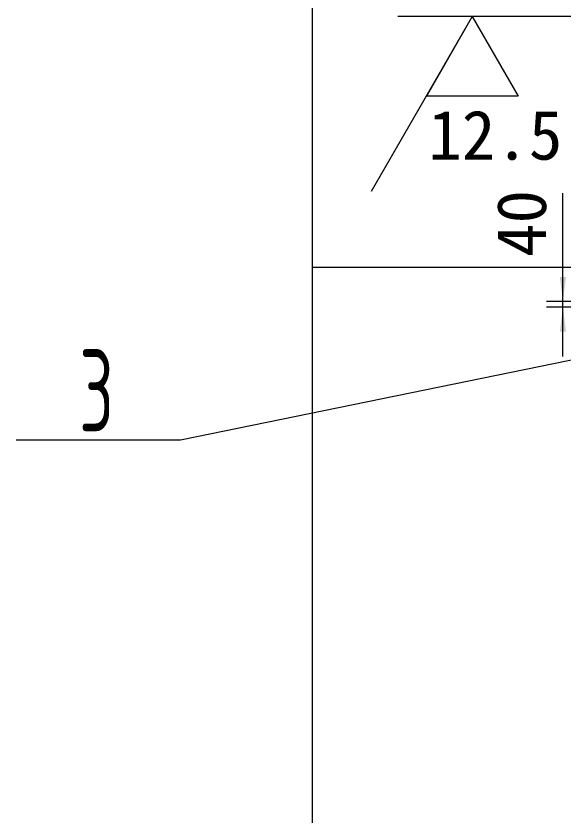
# Model space of a CAD drawing. Header units: millimetres. Extents: x -50460 to 50460, y -35640 to 35640.
# Drawn here: x -41308 to -37308, y 23957 to 29801 of the extents above; entities that cross this region are included whole.
import ezdxf

# ---------------------------------------------------------------- set-up
doc = ezdxf.new("R2010")
doc.units = ezdxf.units.MM
doc.set_wipeout_variables(frame=1)
doc.layers.get('0').update_dxf_attribs({"lineweight": 35})
doc.layers.add('尺寸线层', color=4, linetype='Continuous', lineweight=18)
doc.layers.add('细线', color=7, linetype='Continuous', lineweight=18)
doc.styles.get("Standard").update_dxf_attribs({"font": ''})
doc.styles.add('机械', font='isocp', dxfattribs={"width": 0.667, "bigfont": 'gbcbig.shx'})
doc.styles.get('Standard').set_extended_font_data('宋体')
doc.dimstyles.new('AM_DEMATIC$0', dxfattribs={"dimscale": 120, "dimtxt": 3, "dimasz": 1.5, "dimexe": 1, "dimexo": 0, "dimgap": 1, "dimtad": 1, "dimdsep": 46, "dimtxsty": 'Standard', "dimblk": '_CAXARROW', "dimcen": 0, "dimdle": 3, "dimclrd": 256, "dimclre": 256, "dimclrt": 2, "dimadec": 0, "dimazin": 2, "dimtfac": 0.707107, "dimtdec": 3, "dimtmove": 0, "dimatfit": 3, "dimfxl": 1, "dimfrac": 2, "dimtolj": 1, "dimlwd": 18, "dimarcsym": 0})
doc.dimstyles.new('AM_DEMATIC$3', dxfattribs={"dimscale": 120, "dimtxt": 3.371484, "dimasz": 2.5, "dimexe": 1, "dimexo": 1, "dimgap": 2.088633, "dimtad": 1, "dimtoh": 1, "dimdsep": 46, "dimtxsty": 'Standard', "dimblk": 'NONE', "dimcen": 0, "dimdle": 5, "dimclrd": 256, "dimclre": 256, "dimclrt": 2, "dimadec": 0, "dimazin": 2, "dimtfac": 0.707107, "dimtdec": 3, "dimtofl": 0, "dimtmove": 0, "dimatfit": 0, "dimfxl": 1, "dimfrac": 2, "dimtolj": 1, "dimlwd": 18, "dimarcsym": 0})

# ---------------------------------------------------------------- blocks, each defined once
blk = doc.blocks.new('*X1048')
at = {"layer": '尺寸线层', "linetype": 'Continuous', "lineweight": 18, "transparency": 16777216}
for points in [[(-39144.7, 30647.6), (-38964.7, 30625.1), (-38964.7, 30670.1)], [(20705.3, 30647.6), (20525.3, 30625.1), (20525.3, 30670.1)]]:
    blk.add_hatch(color=256, dxfattribs=at).paths.add_polyline_path(points, flags=0)
at = {"layer": '尺寸线层', "transparency": 16777216}
for p, q in [((-39144.7, 27964.4), (-39144.7, 30767.6)), ((20705.3, 27964.4), (20705.3, 30767.6))]:
    blk.add_line(p, q, dxfattribs=at)
at = {"layer": '尺寸线层', "linetype": 'Continuous', "lineweight": 18, "transparency": 16777216}
blk.add_line((20705.3, 30647.6), (-39144.7, 30647.6), dxfattribs=at)
at = {"layer": '尺寸线层', "color": 2, "transparency": 16777216, "insert": (-9206.7, 30947.6), "char_height": 360, "width": 2448, "attachment_point": 5, "line_spacing_factor": 1.37}
blk.add_mtext('59850', dxfattribs=at)
blk = doc.blocks.new('_CAXARROW')
blk.add_hatch(color=0).paths.add_polyline_path([(0, 0), (-1, 0.125), (-1, -0.125)], flags=0)
blk = doc.blocks.new('*X1164')
at = {"layer": '尺寸线层', "linetype": 'Continuous', "lineweight": 18, "transparency": 16777216}
for points in [[(-37316.3, 27714.4), (-37338.8, 27894.4), (-37293.8, 27894.4)], [(-37316.3, 27674.4), (-37338.8, 27494.4), (-37293.8, 27494.4)]]:
    blk.add_hatch(color=256, dxfattribs=at).paths.add_polyline_path(points, flags=0)
blk.add_line((-37316.3, 27314.4), (-37316.3, 28506.5), dxfattribs=at)
at = {"layer": '尺寸线层', "transparency": 16777216}
for p, q in [((-36285.2, 27714.4), (-37436.3, 27714.4)), ((-36239.5, 27674.4), (-37436.3, 27674.4))]:
    blk.add_line(p, q, dxfattribs=at)
at = {"layer": '尺寸线层', "color": 2, "transparency": 16777216, "insert": (-37616.3, 28285.5), "char_height": 360, "width": 936, "attachment_point": 5, "rotation": 90, "line_spacing_factor": 1.37}
blk.add_mtext('40', dxfattribs=at)
blk = doc.blocks.new('*X1166')
at = {"layer": '尺寸线层', "linetype": 'Continuous', "lineweight": 18, "transparency": 16777216}
for q in [(-38520.5, 29798.3), (-36229.8, 27683)]:
    blk.add_line((-36731.4, 29798.3), q, dxfattribs=at)
at = {"layer": '尺寸线层', "color": 2, "transparency": 16777216, "insert": (-37810.2, 30251.2), "char_height": 404.58, "width": 2769.113, "attachment_point": 5, "line_spacing_factor": 1.37}
blk.add_mtext('%%C17.5', dxfattribs=at)
blk = doc.blocks.new('_NONE')
blk = doc.blocks.new('*X1167')
at = {"layer": '尺寸线层', "color": 0}
for p, q in [((0, 0), (-738.9, -1279.9)), ((0, 0), (335.9, -581.8)), ((335.9, -581.8), (-335.9, -581.8))]:
    blk.add_line(p, q, dxfattribs=at)
at = {"layer": '尺寸线层', "color": 2, "insert": (-321.9, -869.8), "char_height": 360, "width": 1488, "attachment_point": 4, "line_spacing_factor": 1.37}
blk.add_mtext('12.5', dxfattribs=at)
blk = doc.blocks.new('*X1192')
at = {"layer": '尺寸线层', "linetype": 'Continuous', "lineweight": 18}
h = blk.add_hatch(color=0, dxfattribs=at)
edge = h.paths.add_edge_path(flags=0)
edge.add_arc((0, 0), 60, 0, 360)
at = {"layer": '尺寸线层', "color": 0, "linetype": 'Continuous', "lineweight": 18}
for p, q in [((0, 0), (-4001.2, -820.1)), ((-4001.2, -820.1), (-5201.2, -820.1))]:
    blk.add_line(p, q, dxfattribs=at)
at = {"layer": '尺寸线层', "color": 0, "linetype": 'Continuous', "lineweight": 18, "insert": (-4601.2, -755.7), "char_height": 600, "width": 1644, "attachment_point": 8, "line_spacing_factor": 0.839832, "style": '机械'}
blk.add_mtext('\\T1.1;3', dxfattribs=at)

msp = doc.modelspace()

# ---------------------------------------------------------------- linework, layer by layer
at = {"layer": '细线'}
for p in [(20705.258, 27964.445), (-39144.742, 20264.445)]:
    msp.add_line(p, (-39144.742, 27964.445), dxfattribs=at)

# ---------------------------------------------------------------- block references
at = {"layer": '尺寸线层'}
msp.add_blockref('*X1192', (-36106.413, 27521.577), dxfattribs=at)

# ---------------------------------------------------------------- dimensions: what is measured, and where the dimension line sits
dim = msp.add_linear_dim(base=(-39144.742, 30647.559), p1=(20705.258, 27964.445), p2=(-39144.742, 27964.445), dimstyle='AM_DEMATIC$0', override={"dimsah": 1, "dimtfill": 1, "dimtzin": 8}, dxfattribs=at)
dim.commit()
dim.dimension.update_dxf_attribs({"geometry": '*X1048', "text_midpoint": (-9219.742, 30647.559)})
dim = msp.add_diameter_dim_2p(p1=(-36225.723, 27665.931), p2=(-36229.761, 27682.959), dimstyle='AM_DEMATIC$3', override={"dimpost": '%%C<>', "dimsah": 1, "dimtmove": 2, "dimtfill": 1, "dimtzin": 8}, dxfattribs=at)
dim.commit()
dim.dimension.update_dxf_attribs({"geometry": '*X1166', "text_midpoint": (-36731.356, 29798.293), "dimtype": 163})
dim = msp.add_linear_dim(base=(-37316.299, 27714.445), p1=(-36239.492, 27674.445), p2=(-36285.241, 27714.445), angle=90, dimstyle='AM_DEMATIC$0', override={"dimsah": 1, "dimtfill": 1, "dimtzin": 8}, dxfattribs=at)
dim.commit()
dim.dimension.update_dxf_attribs({"geometry": '*X1164', "text_midpoint": (-37316.299, 28272.545), "dimtype": 160})

# ---------------------------------------------------------------- next in the draw order: wipeouts: each hides what was drawn before it
msp.add_wipeout([(-37977.65, 29798.293), (-38313.529, 29216.533), (-38313.529, 29216.533), (-37641.771, 29216.533), (-37641.771, 29216.533)]).dxf.layer = '尺寸线层'

# ---------------------------------------------------------------- next in the draw order: block references
msp.add_blockref('*X1167', (-37977.65, 29798.293), dxfattribs=at)

doc.saveas('drawing.dxf')
